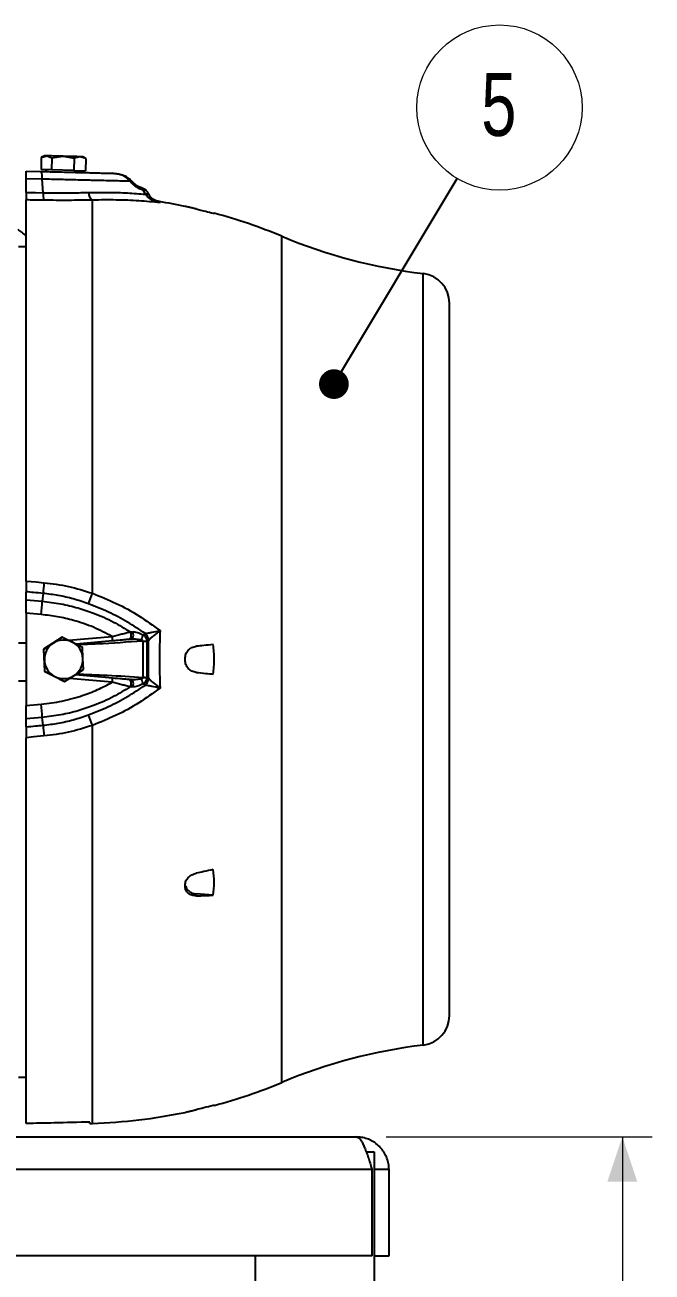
# Model space of a CAD drawing. Header units: millimetres. Extents: x 2 to 418, y 2 to 295.
# Drawn here: x 204.83 to 225.94, y 205.22 to 247.22 of the extents above; entities that cross this region are included whole.
import ezdxf

# ---------------------------------------------------------------- set-up
doc = ezdxf.new("R2010")
doc.units = ezdxf.units.MM
doc.styles.add('SLDTEXTSTYLE0', font='TXT', dxfattribs={"width": 0.75})
doc.dimstyles.new('SLDDIMSTYLE0', dxfattribs={"dimtxt": 2.116667, "dimasz": 1.5, "dimexe": 0, "dimexo": 0.0625, "dimgap": 0.529167, "dimtad": 1, "dimdec": 1, "dimlfac": 10, "dimrnd": 1e-09, "dimzin": 4, "dimdsep": 46, "dimtxsty": 'SLDTEXTSTYLE0', "dimsah": 1, "dimcen": 0.09, "dimadec": 0, "dimazin": 1, "dimtfac": 1, "dimtdec": 1, "dimtofl": 0, "dimtmove": 0, "dimatfit": 3, "dimfxl": 0, "dimfrac": 2, "dimtolj": 1, "dimtzin": 12, "dimarcsym": 0})
doc.dimstyles.new('SLDDIMSTYLE1', dxfattribs={"dimtxt": 0.18, "dimasz": 1, "dimexe": 0, "dimexo": 0.0625, "dimgap": 0, "dimtad": 0, "dimtih": 1, "dimtoh": 1, "dimdec": 0, "dimrnd": 1e-09, "dimzin": 0, "dimdsep": 46, "dimtxsty": 'Standard', "dimblk1": 'DOT', "dimblk2": 'DOT', "dimsah": 1, "dimcen": 0.09, "dimadec": 0, "dimazin": 0, "dimtfac": 1, "dimtdec": 0, "dimtofl": 0, "dimtmove": 0, "dimatfit": 3, "dimldrblk": 'DOT', "dimfxl": 0, "dimfrac": 2, "dimtolj": 1, "dimtzin": 0, "dimarcsym": 0})

# ---------------------------------------------------------------- blocks, each defined once
blk = doc.blocks.new('_D_1')
at = {"color": 7, "linetype": 'Continuous', "lineweight": 18}
for p, q in [((216.986, 209.771), (225.94, 209.771)), ((224.94, 209.771), (224.94, 165.271)), ((217.986, 165.271), (225.94, 165.271))]:
    blk.add_line(p, q, dxfattribs=at)
for points in [[(224.94, 209.771), (224.44, 208.271), (225.44, 208.271)], [(224.94, 165.271), (225.44, 166.771), (224.44, 166.771)]]:
    blk.add_solid(points, dxfattribs=at)
at = {"color": 7, "linetype": 'Continuous', "lineweight": 18, "insert": (222.211, 185.488), "char_height": 2.1167, "attachment_point": 1, "rotation": 90, "style": 'SLDTEXTSTYLE0'}
blk.add_mtext('445.0', dxfattribs=at)
blk = doc.blocks.new('SW_NOTE_5')
at = {"color": 0, "linetype": 'Continuous', "lineweight": 0}
blk.add_circle((1.428, 2.387), 2.782, dxfattribs=at)
at = {"color": 0, "linetype": 'Continuous', "lineweight": 0, "insert": (1.407, 3.549), "char_height": 2.117, "attachment_point": 2, "style": 'SLDTEXTSTYLE0'}
blk.add_mtext('5', dxfattribs=at)
blk = doc.blocks.new('_DOT')
at = {"color": 0, "linetype": 'ByBlock', "lineweight": -2}
blk.add_line((-0.5, 0), (-1, 0), dxfattribs=at)
at = {"color": 0, "linetype": 'ByBlock', "const_width": 0.5}
blk.add_lwpolyline([(-0.25, 0, 1), (0.25, 0, 1)], format="xyb", close=True, dxfattribs=at)

msp = doc.modelspace()

# ---------------------------------------------------------------- linework, layer by layer
at = {"color": 7, "linetype": 'Continuous', "lineweight": 25}
for p, q in [((205.382, 242.762), (205.563, 242.816)), ((205.484, 242.818), (205.392, 242.768)), ((205.563, 242.816), (205.74, 242.753)), ((205.74, 242.753), (206.117, 242.801)), ((206.117, 242.801), (206.49, 242.733)), ((206.688, 242.786), (206.49, 242.733)), ((206.882, 242.723), (206.688, 242.786)), ((206.883, 242.723), (206.784, 242.784)), ((205.382, 242.762), (205.372, 242.351)), ((205.74, 242.753), (205.73, 242.341)), ((206.49, 242.733), (206.48, 242.322)), ((206.872, 242.727), (206.882, 242.723)), ((206.882, 242.723), (206.872, 242.311)), ((204.871, 242.304), (205.38, 242.29)), ((205.413, 242.031), (204.871, 242.045)), ((204.871, 241.582), (204.871, 242.045)), ((205.73, 242.341), (205.372, 242.351)), ((205.441, 241.573), (205.413, 242.031)), ((205.542, 242.346), (205.54, 242.286)), ((206.48, 242.322), (205.73, 242.341)), ((206.48, 242.322), (206.872, 242.311)), ((206.7, 242.256), (206.701, 242.316)), ((207.862, 242.21), (207.772, 242.228)), ((208.48, 241.908), (208.41, 241.985)), ((208.778, 241.724), (208.775, 241.725)), ((208.932, 241.626), (208.919, 241.634)), ((204.871, 228.496), (204.871, 241.33)), ((207.101, 228.081), (207.101, 241.326)), ((209.358, 241.273), (209.378, 241.24)), ((210.221, 241.115), (210.221, 241.115)), ((211.169, 240.883), (211.203, 240.882)), ((204.871, 239.756), (204.613, 239.756)), ((219.121, 213.858), (219.121, 237.858)), ((204.871, 227.864), (204.871, 228.133)), ((205.441, 228.078), (205.413, 227.815)), ((204.871, 227.864), (205.413, 227.815)), ((204.871, 227.413), (204.871, 224.302)), ((205.38, 227.367), (204.871, 227.413)), ((204.613, 226.418), (204.871, 226.418)), ((206.086, 226.607), (205.455, 226.202)), ((205.466, 226.202), (205.783, 226.405)), ((205.783, 226.405), (206.097, 226.607)), ((206.097, 226.607), (206.086, 226.607)), ((206.097, 226.607), (206.432, 226.435)), ((206.432, 226.435), (206.764, 226.263)), ((207.781, 226.48), (206.553, 226.373)), ((208.408, 226.54), (208.421, 226.536)), ((208.806, 225.245), (208.806, 226.471)), ((208.806, 226.471), (208.932, 226.471)), ((208.932, 226.471), (208.932, 225.245)), ((205.455, 226.202), (205.49, 225.452)), ((205.466, 226.202), (205.455, 226.202)), ((205.485, 225.827), (205.466, 226.202)), ((206.783, 225.888), (206.764, 226.263)), ((205.501, 225.452), (205.485, 225.827)), ((206.799, 225.514), (206.783, 225.888)), ((210.221, 225.836), (210.221, 225.88)), ((205.501, 225.452), (205.49, 225.452)), ((206.157, 225.108), (205.49, 225.452)), ((205.501, 225.452), (205.836, 225.28)), ((205.836, 225.28), (206.168, 225.108)), ((206.168, 225.108), (206.485, 225.311)), ((206.485, 225.311), (206.799, 225.514)), ((206.537, 225.344), (207.781, 225.235)), ((208.381, 225.182), (208.42, 225.182)), ((208.421, 225.18), (208.408, 225.175)), ((208.421, 225.18), (208.408, 225.175)), ((208.806, 225.245), (208.932, 225.245)), ((204.871, 225.125), (204.613, 225.125)), ((206.168, 225.108), (206.157, 225.108)), ((204.871, 224.302), (205.38, 224.348)), ((205.413, 223.9), (204.871, 223.852)), ((205.441, 223.638), (205.413, 223.9)), ((204.871, 223.583), (204.871, 223.852)), ((204.871, 210.223), (204.871, 223.219)), ((210.221, 218.21), (210.221, 218.248)), ((211.169, 217.912), (210.597, 217.957)), ((210.597, 217.957), (210.597, 217.893)), ((204.613, 211.786), (204.871, 211.786)), ((210.221, 210.6), (210.221, 210.6)), ((211.203, 210.833), (211.169, 210.833)), ((207.021, 210.228), (207.021, 210.271)), ((207.021, 210.228), (207.101, 210.23)), ((173.986, 209.771), (215.986, 209.771)), ((216.32, 209.271), (216.586, 209.271)), ((216.586, 209.271), (216.586, 170.271)), ((216.515, 205.771), (216.515, 208.671)), ((217.086, 208.671), (216.586, 208.671)), ((217.086, 205.771), (217.086, 208.671)), ((216.515, 205.771), (173.986, 205.771)), ((212.586, 205.771), (212.586, 170.271)), ((216.586, 205.771), (217.086, 205.771))]:
    msp.add_line(p, q, dxfattribs=at)
at = {"color": 8, "linetype": 'Continuous', "lineweight": 25}
for p, q in [((207.772, 242.228), (207.827, 242.217)), ((213.48, 211.609), (213.48, 240.106)), ((218.241, 212.865), (218.241, 238.85)), ((206.304, 226.501), (207.772, 226.63)), ((207.772, 225.086), (206.33, 225.212)), ((207.101, 210.23), (207.101, 223.634)), ((216.515, 208.671), (173.986, 208.671))]:
    msp.add_line(p, q, dxfattribs=at)
at = {"color": 7, "linetype": 'Continuous', "lineweight": 25, "flags": 128}
for points in [[(205.563, 242.816), (205.527, 242.817), (205.502, 242.817), (205.488, 242.818), (205.484, 242.818)], [(206.117, 242.801), (206.032, 242.804), (205.949, 242.806), (205.87, 242.808), (205.794, 242.81), (205.725, 242.812), (205.663, 242.813), (205.608, 242.815), (205.563, 242.816)], [(206.688, 242.786), (206.639, 242.788), (206.581, 242.789), (206.516, 242.791), (206.444, 242.793), (206.367, 242.795), (206.286, 242.797), (206.202, 242.799), (206.117, 242.801)], [(206.784, 242.784), (206.784, 242.784), (206.776, 242.784), (206.757, 242.785), (206.728, 242.785), (206.688, 242.786)], [(204.871, 241.582), (205.19, 241.577), (205.441, 241.573)], [(208.884, 241.522), (208.905, 241.527), (208.924, 241.532), (208.942, 241.534), (208.956, 241.535), (208.969, 241.534), (208.979, 241.532), (208.987, 241.527), (208.992, 241.522)], [(208.889, 241.516), (208.91, 241.521), (208.929, 241.525), (208.946, 241.527), (208.961, 241.527), (208.974, 241.526), (208.984, 241.523), (208.992, 241.518), (208.997, 241.512)], [(204.871, 228.496), (205.208, 228.465), (205.472, 228.44)], [(208.312, 226.527), (208.343, 226.536), (208.37, 226.557), (208.392, 226.587), (208.405, 226.625), (208.41, 226.667), (208.406, 226.71), (208.393, 226.75), (208.372, 226.784)], [(208.381, 226.533), (208.412, 226.542), (208.44, 226.563), (208.461, 226.593), (208.475, 226.631), (208.48, 226.673), (208.476, 226.716), (208.463, 226.756), (208.442, 226.79)], [(208.372, 224.931), (208.393, 224.965), (208.406, 225.005), (208.41, 225.048), (208.405, 225.09), (208.392, 225.128), (208.37, 225.159), (208.343, 225.179), (208.312, 225.188)], [(208.442, 224.925), (208.463, 224.96), (208.476, 225), (208.48, 225.043), (208.475, 225.085), (208.461, 225.122), (208.44, 225.153), (208.412, 225.173), (208.381, 225.182)], [(205.472, 223.276), (205.135, 223.244), (204.871, 223.219)]]:
    msp.add_lwpolyline(points, dxfattribs=at)
at = {"color": 7, "linetype": 'Continuous', "lineweight": 25}
for centre, radius, start, end in [((204.834, 242.088), 0.582, 354.3322, 20.3425), ((205.679, 242.243), 0.04, 358.5, 88.5), ((206.559, 242.22), 0.04, 88.5, 178.5), ((206.338, 241.556), 0.898, 178.8849, 195.1905), ((207.331, 241.609), 0.364, 184.4339, 230.856), ((208.802, 241.551), 0.15, 30.0046, 76.796), ((208.802, 241.55), 0.15, 44.3925, 76.7548), ((206.552, 223.493), 18, 78.2391, 81.03), ((206.552, 223.493), 18, 67.3604, 75.0238), ((220.409, 256.719), 18, 247.3604, 263.0815), ((218.121, 237.858), 1, 0, 83.0815), ((223.362, 226.717), 17.973, 174.4993, 175.6585), ((194.421, 232.696), 13.494, 338.4074, 340.0014), ((193.747, 228.461), 11.684, 354.6267, 356.8292), ((206.134, 225.858), 0.65, 122.7245, 182.7134), ((206.134, 225.858), 0.65, 62.7023, 122.7216), ((206.134, 225.858), 0.65, 2.7054, 62.699), ((206.353, 226.468), 1.428, 0.4961, 6.5068), ((208.425, 226.737), 0.383, 324.0758, 352.5189), ((208.768, 230.074), 3.601, 270.6105, 272.6113), ((208.619, 226.459), 0.376, 7.1603, 45.0632), ((208.624, 226.458), 0.377, 7.7378, 45.2627), ((206.134, 225.858), 0.65, 182.7063, 242.6981), ((206.134, 225.858), 0.65, 302.7253, 2.7126), ((206.134, 225.857), 0.65, 242.7023, 302.7216), ((206.353, 225.248), 1.428, 353.4932, 359.5039), ((208.425, 224.978), 0.383, 7.4788, 35.9265), ((208.768, 221.631), 3.612, 87.3946, 89.389), ((208.619, 225.256), 0.376, 314.9373, 352.8405), ((208.624, 225.257), 0.377, 314.7373, 352.2622), ((193.747, 223.254), 11.685, 3.171, 5.3733), ((194.446, 219.029), 13.467, 19.9969, 21.5943), ((223.368, 224.999), 17.978, 184.3418, 185.5006), ((218.121, 213.858), 1, 276.9185, 0), ((220.409, 194.996), 18, 96.9185, 112.6396), ((206.552, 228.222), 18, 284.9757, 292.6396), ((206.552, 228.222), 18, 271.75, 281.7609)]:
    msp.add_arc(centre, radius, start, end, dxfattribs=at)
at = {"color": 8, "linetype": 'Continuous', "lineweight": 25}
for centre, radius, start, end in [((208.451, 241.884), 0.109, 112.0133, 136.5753), ((208.521, 241.807), 0.109, 111.977, 136.1319), ((208.738, 241.669), 0.0677, 350.6629, 53.54)]:
    msp.add_arc(centre, radius, start, end, dxfattribs=at)
at = {"color": 7, "linetype": 'Continuous', "lineweight": 25}
for points, knots in [([(204.871, 242.045), (204.871, 242.086), (204.871, 242.169), (204.871, 242.276), (204.871, 242.293), (204.871, 242.304)], [0, 0, 0, 0, 0.2761271, 0.5621254, 1, 1, 1, 1]), ([(205.38, 242.29), (205.613, 242.284), (206.081, 242.272), (206.714, 242.256), (207.281, 242.241), (207.608, 242.232), (207.772, 242.228)], [0, 0, 0, 0, 0.2793333, 0.5601764, 0.7806877, 1, 1, 1, 1]), ([(208.372, 241.959), (208.189, 241.963), (207.795, 241.973), (207.203, 241.987), (206.607, 242.002), (206.031, 242.016), (205.624, 242.026), (205.413, 242.031)], [0, 0, 0, 0, 0.203591, 0.438196, 0.611811, 0.799098, 1, 1, 1, 1]), ([(208.41, 241.985), (208.368, 242.023), (208.286, 242.096), (208.096, 242.184), (207.949, 242.207), (207.852, 242.222)], [0, 0, 0, 0, 0.273999, 0.52803, 1, 1, 1, 1]), ([(208.442, 241.882), (208.429, 241.897), (208.405, 241.922), (208.382, 241.947), (208.372, 241.959)], [0, 0, 0, 0, 0.560014, 1, 1, 1, 1]), ([(204.871, 241.582), (204.871, 241.55), (204.871, 241.486), (204.871, 241.412), (204.871, 241.356), (204.871, 241.339), (204.871, 241.33)], [0, 0, 0, 0, 0.250367, 0.500057, 0.750038, 1, 1, 1, 1]), ([(205.441, 241.573), (205.613, 241.571), (205.955, 241.567), (206.467, 241.571), (206.799, 241.577), (206.968, 241.58)], [0, 0, 0, 0, 0.330174, 0.659146, 1, 1, 1, 1]), ([(206.968, 241.58), (207.194, 241.583), (207.644, 241.589), (208.286, 241.57), (208.685, 241.538), (208.884, 241.522)], [0, 0, 0, 0, 0.335672, 0.668626, 1, 1, 1, 1]), ([(208.804, 241.658), (208.741, 241.684), (208.646, 241.724), (208.523, 241.805), (208.469, 241.857), (208.442, 241.882)], [0, 0, 0, 0, 0.497499, 0.748599, 1, 1, 1, 1]), ([(208.775, 241.725), (208.714, 241.75), (208.609, 241.793), (208.518, 241.874), (208.48, 241.908)], [0, 0, 0, 0, 0.5805789, 1, 1, 1, 1]), ([(208.919, 241.634), (208.91, 241.642), (208.892, 241.657), (208.856, 241.682), (208.817, 241.706), (208.791, 241.718), (208.778, 241.724)], [0, 0, 0, 0, 0.274179, 0.523282, 0.760558, 1, 1, 1, 1]), ([(208.856, 241.689), (208.844, 241.695), (208.821, 241.707), (208.792, 241.718), (208.778, 241.724)], [0, 0, 0, 0, 0.488424, 1, 1, 1, 1]), ([(208.884, 241.522), (208.87, 241.547), (208.843, 241.593), (208.816, 241.638), (208.804, 241.658)], [0, 0, 0, 0, 0.5600022, 1, 1, 1, 1]), ([(208.909, 241.656), (208.904, 241.66), (208.898, 241.666), (208.883, 241.674), (208.88, 241.676)], [0, 0, 0, 0, 0.772843, 1, 1, 1, 1]), ([(208.889, 241.516), (208.888, 241.517), (208.887, 241.519), (208.885, 241.521), (208.884, 241.522)], [0, 0, 0, 0, 0.559943, 1, 1, 1, 1]), ([(208.932, 241.626), (208.943, 241.606), (208.963, 241.572), (208.983, 241.537), (208.992, 241.522)], [0, 0, 0, 0, 0.559999, 1, 1, 1, 1]), ([(208.992, 241.522), (208.993, 241.52), (208.995, 241.517), (208.997, 241.514), (208.997, 241.512)], [0, 0, 0, 0, 0.559919, 1, 1, 1, 1]), ([(205.472, 241.321), (205.36, 241.322), (205.159, 241.325), (204.959, 241.328), (204.871, 241.33)], [0, 0, 0, 0, 0.560001, 1, 1, 1, 1]), ([(207.101, 241.326), (206.835, 241.322), (206.303, 241.313), (205.749, 241.318), (205.472, 241.321)], [0, 0, 0, 0, 0.499998, 1, 1, 1, 1]), ([(209.378, 241.24), (209.144, 241.262), (208.675, 241.306), (207.911, 241.334), (207.371, 241.329), (207.101, 241.326)], [0, 0, 0, 0, 0.333147, 0.666491, 1, 1, 1, 1]), ([(209.378, 241.24), (209.283, 241.265), (209.143, 241.303), (208.983, 241.411), (208.92, 241.481), (208.889, 241.516)], [0, 0, 0, 0, 0.509466, 0.759125, 1, 1, 1, 1]), ([(208.997, 241.512), (209.021, 241.478), (209.068, 241.408), (209.192, 241.301), (209.303, 241.264), (209.378, 241.24)], [0, 0, 0, 0, 0.240138, 0.48914, 1, 1, 1, 1]), ([(209.358, 241.273), (209.34, 241.277), (209.314, 241.281), (209.276, 241.293), (209.247, 241.303), (209.218, 241.316), (209.177, 241.337), (209.129, 241.368), (209.079, 241.408), (209.048, 241.438), (209.039, 241.451), (209.038, 241.452)], [0, 0, 0, 0, 0.0712685, 0.1039628, 0.1354883, 0.170193, 0.2146859, 0.3502482, 0.6226392, 0.97029, 1, 1, 1, 1]), ([(210.597, 241.027), (210.547, 241.038), (210.447, 241.062), (210.324, 241.091), (210.238, 241.111), (210.226, 241.114), (210.221, 241.115)], [0, 0, 0, 0, 0.2500611, 0.4999904, 0.7498171, 1, 1, 1, 1]), ([(210.597, 241.027), (210.704, 241.001), (210.895, 240.955), (211.085, 240.905), (211.169, 240.883)], [0, 0, 0, 0, 0.560107, 1, 1, 1, 1]), ([(204.871, 240.115), (204.824, 240.16), (204.74, 240.242), (204.642, 240.308), (204.598, 240.338)], [0, 0, 0, 0, 0.544037, 1, 1, 1, 1]), ([(204.871, 228.496), (204.871, 228.459), (204.871, 228.385), (204.871, 228.284), (204.871, 228.196), (204.871, 228.154), (204.871, 228.133)], [0, 0, 0, 0, 0.251017, 0.5, 0.749611, 1, 1, 1, 1]), ([(205.441, 228.078), (205.335, 228.088), (205.144, 228.106), (204.954, 228.125), (204.871, 228.133)], [0, 0, 0, 0, 0.560204, 1, 1, 1, 1]), ([(206.968, 227.73), (206.799, 227.787), (206.467, 227.899), (205.955, 228.015), (205.613, 228.057), (205.441, 228.078)], [0, 0, 0, 0, 0.340855, 0.669826, 1, 1, 1, 1]), ([(205.472, 228.44), (205.749, 228.405), (206.303, 228.336), (206.835, 228.166), (207.101, 228.081)], [0, 0, 0, 0, 0.500002, 1, 1, 1, 1]), ([(207.101, 228.081), (207.371, 227.973), (207.911, 227.758), (208.676, 227.336), (209.144, 226.996), (209.378, 226.826)], [0, 0, 0, 0, 0.333856, 0.667197, 1, 1, 1, 1]), ([(204.871, 227.413), (204.871, 227.463), (204.871, 227.565), (204.871, 227.734), (204.871, 227.815), (204.871, 227.864)], [0, 0, 0, 0, 0.276973, 0.563182, 1, 1, 1, 1]), ([(205.413, 227.815), (205.624, 227.79), (206.031, 227.741), (206.607, 227.6), (207.203, 227.401), (207.795, 227.139), (208.189, 226.897), (208.372, 226.784)], [0, 0, 0, 0, 0.200902, 0.388189, 0.561805, 0.79641, 1, 1, 1, 1]), ([(208.884, 226.725), (208.685, 226.858), (208.286, 227.125), (207.644, 227.462), (207.194, 227.641), (206.968, 227.73)], [0, 0, 0, 0, 0.331374, 0.664329, 1, 1, 1, 1]), ([(207.772, 226.63), (207.563, 226.737), (207.144, 226.953), (206.52, 227.162), (205.93, 227.303), (205.563, 227.346), (205.38, 227.367)], [0, 0, 0, 0, 0.279311, 0.56015, 0.78067, 1, 1, 1, 1]), ([(208.889, 226.726), (208.92, 226.732), (208.982, 226.745), (209.143, 226.778), (209.283, 226.807), (209.378, 226.826)], [0, 0, 0, 0, 0.240577, 0.489767, 1, 1, 1, 1]), ([(209.378, 226.826), (209.303, 226.766), (209.192, 226.677), (209.068, 226.571), (209.021, 226.529), (208.997, 226.509)], [0, 0, 0, 0, 0.511614, 0.760147, 1, 1, 1, 1]), ([(209.378, 226.826), (209.368, 226.504), (209.348, 225.858), (209.368, 225.212), (209.378, 224.889)], [0, 0, 0, 0, 0.500002, 1, 1, 1, 1]), ([(207.772, 226.63), (207.88, 226.658), (208.045, 226.7), (208.25, 226.753), (208.33, 226.774), (208.372, 226.784)], [0, 0, 0, 0, 0.481209, 0.734691, 1, 1, 1, 1]), ([(208.312, 226.527), (208.271, 226.523), (208.188, 226.516), (208.003, 226.5), (207.865, 226.488), (207.781, 226.48)], [0, 0, 0, 0, 0.281273, 0.562344, 1, 1, 1, 1]), ([(208.381, 226.533), (208.369, 226.532), (208.346, 226.53), (208.323, 226.528), (208.312, 226.527)], [0, 0, 0, 0, 0.559961, 1, 1, 1, 1]), ([(208.372, 226.784), (208.385, 226.785), (208.408, 226.787), (208.432, 226.789), (208.442, 226.79)], [0, 0, 0, 0, 0.560007, 1, 1, 1, 1]), ([(208.735, 226.512), (208.673, 226.521), (208.554, 226.538), (208.438, 226.535), (208.381, 226.533)], [0, 0, 0, 0, 0.513176, 1, 1, 1, 1]), ([(208.442, 226.79), (208.469, 226.79), (208.523, 226.789), (208.646, 226.759), (208.741, 226.716), (208.804, 226.687)], [0, 0, 0, 0, 0.250262, 0.501105, 1, 1, 1, 1]), ([(208.806, 226.473), (208.806, 226.474), (208.806, 226.477), (208.805, 226.481), (208.802, 226.487), (208.795, 226.493), (208.774, 226.505), (208.753, 226.509), (208.735, 226.512)], [0, 0, 0, 0, 0.04043, 0.081284, 0.169067, 0.27169, 0.391403, 1, 1, 1, 1]), ([(208.804, 226.687), (208.819, 226.694), (208.846, 226.707), (208.873, 226.719), (208.884, 226.725)], [0, 0, 0, 0, 0.5600036, 1, 1, 1, 1]), ([(208.804, 226.687), (208.82, 226.675), (208.853, 226.65), (208.893, 226.601), (208.923, 226.543), (208.929, 226.499), (208.932, 226.476)], [0, 0, 0, 0, 0.234615, 0.480301, 0.738374, 1, 1, 1, 1]), ([(208.806, 226.471), (208.806, 226.471), (208.806, 226.472), (208.806, 226.473), (208.806, 226.473)], [0, 0, 0, 0, 0.561432, 1, 1, 1, 1]), ([(208.884, 226.725), (208.885, 226.725), (208.887, 226.725), (208.888, 226.726), (208.889, 226.726)], [0, 0, 0, 0, 0.560103, 1, 1, 1, 1]), ([(208.992, 226.506), (208.981, 226.5), (208.961, 226.491), (208.941, 226.481), (208.932, 226.476)], [0, 0, 0, 0, 0.559988, 1, 1, 1, 1]), ([(208.932, 226.476), (208.932, 226.475), (208.932, 226.473), (208.932, 226.471), (208.932, 226.471)], [0, 0, 0, 0, 0.5594071, 1, 1, 1, 1]), ([(208.997, 225.207), (208.993, 225.45), (208.985, 225.884), (208.994, 226.318), (208.997, 226.509)], [0, 0, 0, 0, 0.559982, 1, 1, 1, 1]), ([(208.997, 226.509), (208.996, 226.508), (208.995, 226.507), (208.993, 226.506), (208.992, 226.506)], [0, 0, 0, 0, 0.559763, 1, 1, 1, 1]), ([(210.221, 225.88), (210.226, 225.932), (210.237, 226.036), (210.324, 226.168), (210.447, 226.265), (210.547, 226.287), (210.597, 226.297)], [0, 0, 0, 0, 0.2498788, 0.499708, 0.74954, 1, 1, 1, 1]), ([(211.169, 226.357), (211.062, 226.346), (210.872, 226.326), (210.681, 226.306), (210.597, 226.297)], [0, 0, 0, 0, 0.559899, 1, 1, 1, 1]), ([(210.597, 225.418), (210.547, 225.429), (210.447, 225.45), (210.324, 225.547), (210.238, 225.68), (210.226, 225.784), (210.221, 225.836)], [0, 0, 0, 0, 0.250062, 0.499994, 0.749824, 1, 1, 1, 1]), ([(207.781, 225.235), (207.889, 225.226), (208.039, 225.213), (208.217, 225.197), (208.28, 225.191), (208.312, 225.188)], [0, 0, 0, 0, 0.5565547, 0.7785596, 1, 1, 1, 1]), ([(208.312, 225.188), (208.325, 225.187), (208.348, 225.185), (208.371, 225.183), (208.381, 225.182)], [0, 0, 0, 0, 0.560026, 1, 1, 1, 1]), ([(208.735, 225.203), (208.753, 225.206), (208.774, 225.21), (208.795, 225.222), (208.802, 225.228), (208.805, 225.234), (208.806, 225.239), (208.806, 225.241), (208.806, 225.243)], [0, 0, 0, 0, 0.608947, 0.728652, 0.831169, 0.91868, 0.959371, 1, 1, 1, 1]), ([(208.932, 225.239), (208.929, 225.217), (208.923, 225.173), (208.893, 225.114), (208.853, 225.065), (208.82, 225.04), (208.804, 225.028)], [0, 0, 0, 0, 0.2613, 0.51933, 0.764739, 1, 1, 1, 1]), ([(208.806, 225.243), (208.806, 225.243), (208.806, 225.244), (208.806, 225.245), (208.806, 225.245)], [0, 0, 0, 0, 0.560728, 1, 1, 1, 1]), ([(208.932, 225.245), (208.932, 225.244), (208.932, 225.242), (208.932, 225.24), (208.932, 225.239)], [0, 0, 0, 0, 0.559856, 1, 1, 1, 1]), ([(208.932, 225.239), (208.943, 225.233), (208.963, 225.224), (208.983, 225.214), (208.992, 225.21)], [0, 0, 0, 0, 0.559993, 1, 1, 1, 1]), ([(208.992, 225.21), (208.993, 225.209), (208.995, 225.208), (208.997, 225.207), (208.997, 225.207)], [0, 0, 0, 0, 0.5604303, 1, 1, 1, 1]), ([(208.997, 225.207), (209.021, 225.186), (209.068, 225.144), (209.192, 225.038), (209.303, 224.949), (209.378, 224.889)], [0, 0, 0, 0, 0.240138, 0.489145, 1, 1, 1, 1]), ([(210.597, 225.418), (210.704, 225.407), (210.895, 225.387), (211.085, 225.367), (211.169, 225.358)], [0, 0, 0, 0, 0.560109, 1, 1, 1, 1]), ([(205.38, 224.348), (205.613, 224.377), (206.081, 224.435), (206.714, 224.613), (207.281, 224.829), (207.608, 225), (207.772, 225.086)], [0, 0, 0, 0, 0.279333, 0.560176, 0.780688, 1, 1, 1, 1]), ([(208.372, 224.931), (208.189, 224.819), (207.795, 224.577), (207.203, 224.315), (206.607, 224.115), (206.031, 223.974), (205.624, 223.926), (205.413, 223.9)], [0, 0, 0, 0, 0.203591, 0.438195, 0.611811, 0.799098, 1, 1, 1, 1]), ([(206.968, 223.985), (207.194, 224.075), (207.644, 224.253), (208.286, 224.591), (208.685, 224.857), (208.884, 224.99)], [0, 0, 0, 0, 0.335672, 0.668628, 1, 1, 1, 1]), ([(209.378, 224.889), (209.144, 224.719), (208.675, 224.379), (207.911, 223.957), (207.371, 223.742), (207.101, 223.634)], [0, 0, 0, 0, 0.333148, 0.666491, 1, 1, 1, 1]), ([(208.372, 224.931), (208.33, 224.942), (208.25, 224.963), (208.045, 225.015), (207.88, 225.058), (207.772, 225.086)], [0, 0, 0, 0, 0.265327, 0.518801, 1, 1, 1, 1]), ([(208.442, 224.925), (208.429, 224.926), (208.405, 224.928), (208.382, 224.93), (208.372, 224.931)], [0, 0, 0, 0, 0.560017, 1, 1, 1, 1]), ([(208.804, 225.028), (208.741, 225), (208.646, 224.957), (208.523, 224.927), (208.469, 224.926), (208.442, 224.925)], [0, 0, 0, 0, 0.497492, 0.748591, 1, 1, 1, 1]), ([(208.884, 224.99), (208.87, 224.997), (208.843, 225.01), (208.816, 225.023), (208.804, 225.028)], [0, 0, 0, 0, 0.5600022, 1, 1, 1, 1]), ([(208.889, 224.99), (208.888, 224.99), (208.887, 224.99), (208.885, 224.99), (208.884, 224.99)], [0, 0, 0, 0, 0.560212, 1, 1, 1, 1]), ([(209.378, 224.889), (209.283, 224.908), (209.143, 224.937), (208.983, 224.97), (208.92, 224.983), (208.889, 224.99)], [0, 0, 0, 0, 0.509464, 0.759124, 1, 1, 1, 1]), ([(204.871, 223.852), (204.871, 223.88), (204.871, 223.939), (204.871, 224.092), (204.871, 224.223), (204.871, 224.302)], [0, 0, 0, 0, 0.276134, 0.562139, 1, 1, 1, 1]), ([(205.441, 223.638), (205.613, 223.659), (205.955, 223.7), (206.467, 223.817), (206.799, 223.928), (206.968, 223.985)], [0, 0, 0, 0, 0.330174, 0.659146, 1, 1, 1, 1]), ([(204.871, 223.583), (204.977, 223.593), (205.167, 223.611), (205.357, 223.63), (205.441, 223.638)], [0, 0, 0, 0, 0.559801, 1, 1, 1, 1]), ([(204.871, 223.583), (204.871, 223.561), (204.871, 223.519), (204.871, 223.431), (204.871, 223.331), (204.871, 223.256), (204.871, 223.219)], [0, 0, 0, 0, 0.250988, 0.499975, 0.749543, 1, 1, 1, 1]), ([(207.101, 223.634), (206.835, 223.55), (206.303, 223.38), (205.749, 223.31), (205.472, 223.276)], [0, 0, 0, 0, 0.499997, 1, 1, 1, 1]), ([(210.221, 218.248), (210.226, 218.293), (210.237, 218.385), (210.324, 218.51), (210.447, 218.609), (210.547, 218.639), (210.597, 218.654)], [0, 0, 0, 0, 0.249875, 0.499706, 0.749538, 1, 1, 1, 1]), ([(211.169, 218.778), (211.062, 218.754), (210.872, 218.712), (210.681, 218.672), (210.597, 218.654)], [0, 0, 0, 0, 0.559897, 1, 1, 1, 1]), ([(211.169, 217.912), (211.186, 218.057), (211.22, 218.346), (211.186, 218.634), (211.169, 218.778)], [0, 0, 0, 0, 0.499729, 1, 1, 1, 1]), ([(210.597, 217.893), (210.547, 217.896), (210.447, 217.903), (210.324, 217.972), (210.238, 218.077), (210.226, 218.166), (210.221, 218.21)], [0, 0, 0, 0, 0.2500642, 0.4999938, 0.7498234, 1, 1, 1, 1]), ([(210.24, 218.231), (210.243, 218.211), (210.256, 218.141), (210.341, 218.05), (210.465, 217.978), (210.554, 217.964), (210.597, 217.957)], [0, 0, 0, 0, 0.1330543, 0.4788208, 0.748216, 1, 1, 1, 1]), ([(210.597, 217.893), (210.704, 217.896), (210.895, 217.901), (211.085, 217.909), (211.169, 217.912)], [0, 0, 0, 0, 0.5601086, 1, 1, 1, 1]), ([(210.221, 210.6), (210.226, 210.601), (210.237, 210.604), (210.324, 210.625), (210.447, 210.654), (210.547, 210.677), (210.597, 210.689)], [0, 0, 0, 0, 0.249878, 0.499714, 0.749539, 1, 1, 1, 1]), ([(211.169, 210.833), (211.062, 210.804), (210.872, 210.754), (210.681, 210.709), (210.597, 210.689)], [0, 0, 0, 0, 0.559899, 1, 1, 1, 1]), ([(207.021, 210.271), (206.619, 210.262), (205.903, 210.246), (205.186, 210.23), (204.871, 210.223)], [0, 0, 0, 0, 0.559628, 1, 1, 1, 1]), ([(215.986, 209.771), (216.005, 209.768), (216.045, 209.761), (216.104, 209.709), (216.164, 209.626), (216.223, 209.513), (216.283, 209.374), (216.342, 209.213), (216.402, 209.035), (216.459, 208.853), (216.497, 208.73), (216.515, 208.671)], [0, 0, 0, 0, 0.1123232, 0.2246458, 0.3369896, 0.4493329, 0.5616772, 0.6740219, 0.7863642, 0.8987094, 1, 1, 1, 1]), ([(217.086, 208.671), (217.082, 208.736), (217.075, 208.865), (217.023, 209.054), (216.94, 209.23), (216.827, 209.389), (216.688, 209.525), (216.527, 209.636), (216.35, 209.715), (216.167, 209.763), (216.044, 209.769), (215.986, 209.771)], [0, 0, 0, 0, 0.11232, 0.224643, 0.336988, 0.449331, 0.561676, 0.674021, 0.786364, 0.898709, 1, 1, 1, 1])]:
    msp.add_open_spline(points, degree=3, knots=knots, dxfattribs=at)
at = {"color": 8, "linetype": 'Continuous', "lineweight": 25}
for points, knots in [([(208.372, 241.959), (208.33, 242.003), (208.249, 242.09), (208.073, 242.184), (207.939, 242.2), (207.862, 242.21)], [0, 0, 0, 0, 0.307199, 0.600674, 1, 1, 1, 1]), ([(208.919, 241.634), (208.91, 241.637), (208.893, 241.643), (208.853, 241.652), (208.82, 241.656), (208.804, 241.658)], [0, 0, 0, 0, 0.349303, 0.68152, 1, 1, 1, 1]), ([(208.806, 226.471), (208.295, 226.435), (207.562, 226.384), (206.828, 226.359), (206.605, 226.351)], [0, 0, 0, 0, 0.6968788, 1, 1, 1, 1]), ([(206.553, 225.365), (206.903, 225.353), (207.655, 225.328), (208.405, 225.274), (208.806, 225.245)], [0, 0, 0, 0, 0.4650661, 1, 1, 1, 1]), ([(208.42, 225.182), (208.464, 225.181), (208.567, 225.179), (208.674, 225.194), (208.735, 225.203)], [0, 0, 0, 0, 0.424179, 1, 1, 1, 1])]:
    msp.add_open_spline(points, degree=3, knots=knots, dxfattribs=at)
at = {"color": 7, "linetype": 'Continuous', "lineweight": 25}
msp.add_open_spline([(211.169, 225.358), (211.186, 225.525), (211.22, 225.858), (211.186, 226.191), (211.169, 226.357)], degree=3, dxfattribs=at)

# ---------------------------------------------------------------- block references
at = {"color": 7, "linetype": 'Continuous', "lineweight": 0}
msp.add_blockref('SW_NOTE_5', (219.376, 242.056), dxfattribs=at)

# ---------------------------------------------------------------- dimensions: what is measured, and where the dimension line sits
at = {"color": 7, "linetype": 'Continuous', "lineweight": 18}
dim = msp.add_linear_dim(base=(224.94, 165.271), p1=(215.986, 209.771), p2=(216.986, 165.271), angle=90, dimstyle='SLDDIMSTYLE0', dxfattribs=at)
dim.commit()
dim.dimension.update_dxf_attribs({"geometry": '_D_1', "text_midpoint": (224.94, 189.006), "dimtype": 160})

# ---------------------------------------------------------------- leaders
at = {"color": 7, "linetype": 'Continuous', "lineweight": 0}
msp.add_leader([(215.231, 235.128), (219.376, 242.056)], dimstyle='SLDDIMSTYLE1', dxfattribs=at)

doc.saveas('drawing.dxf')
